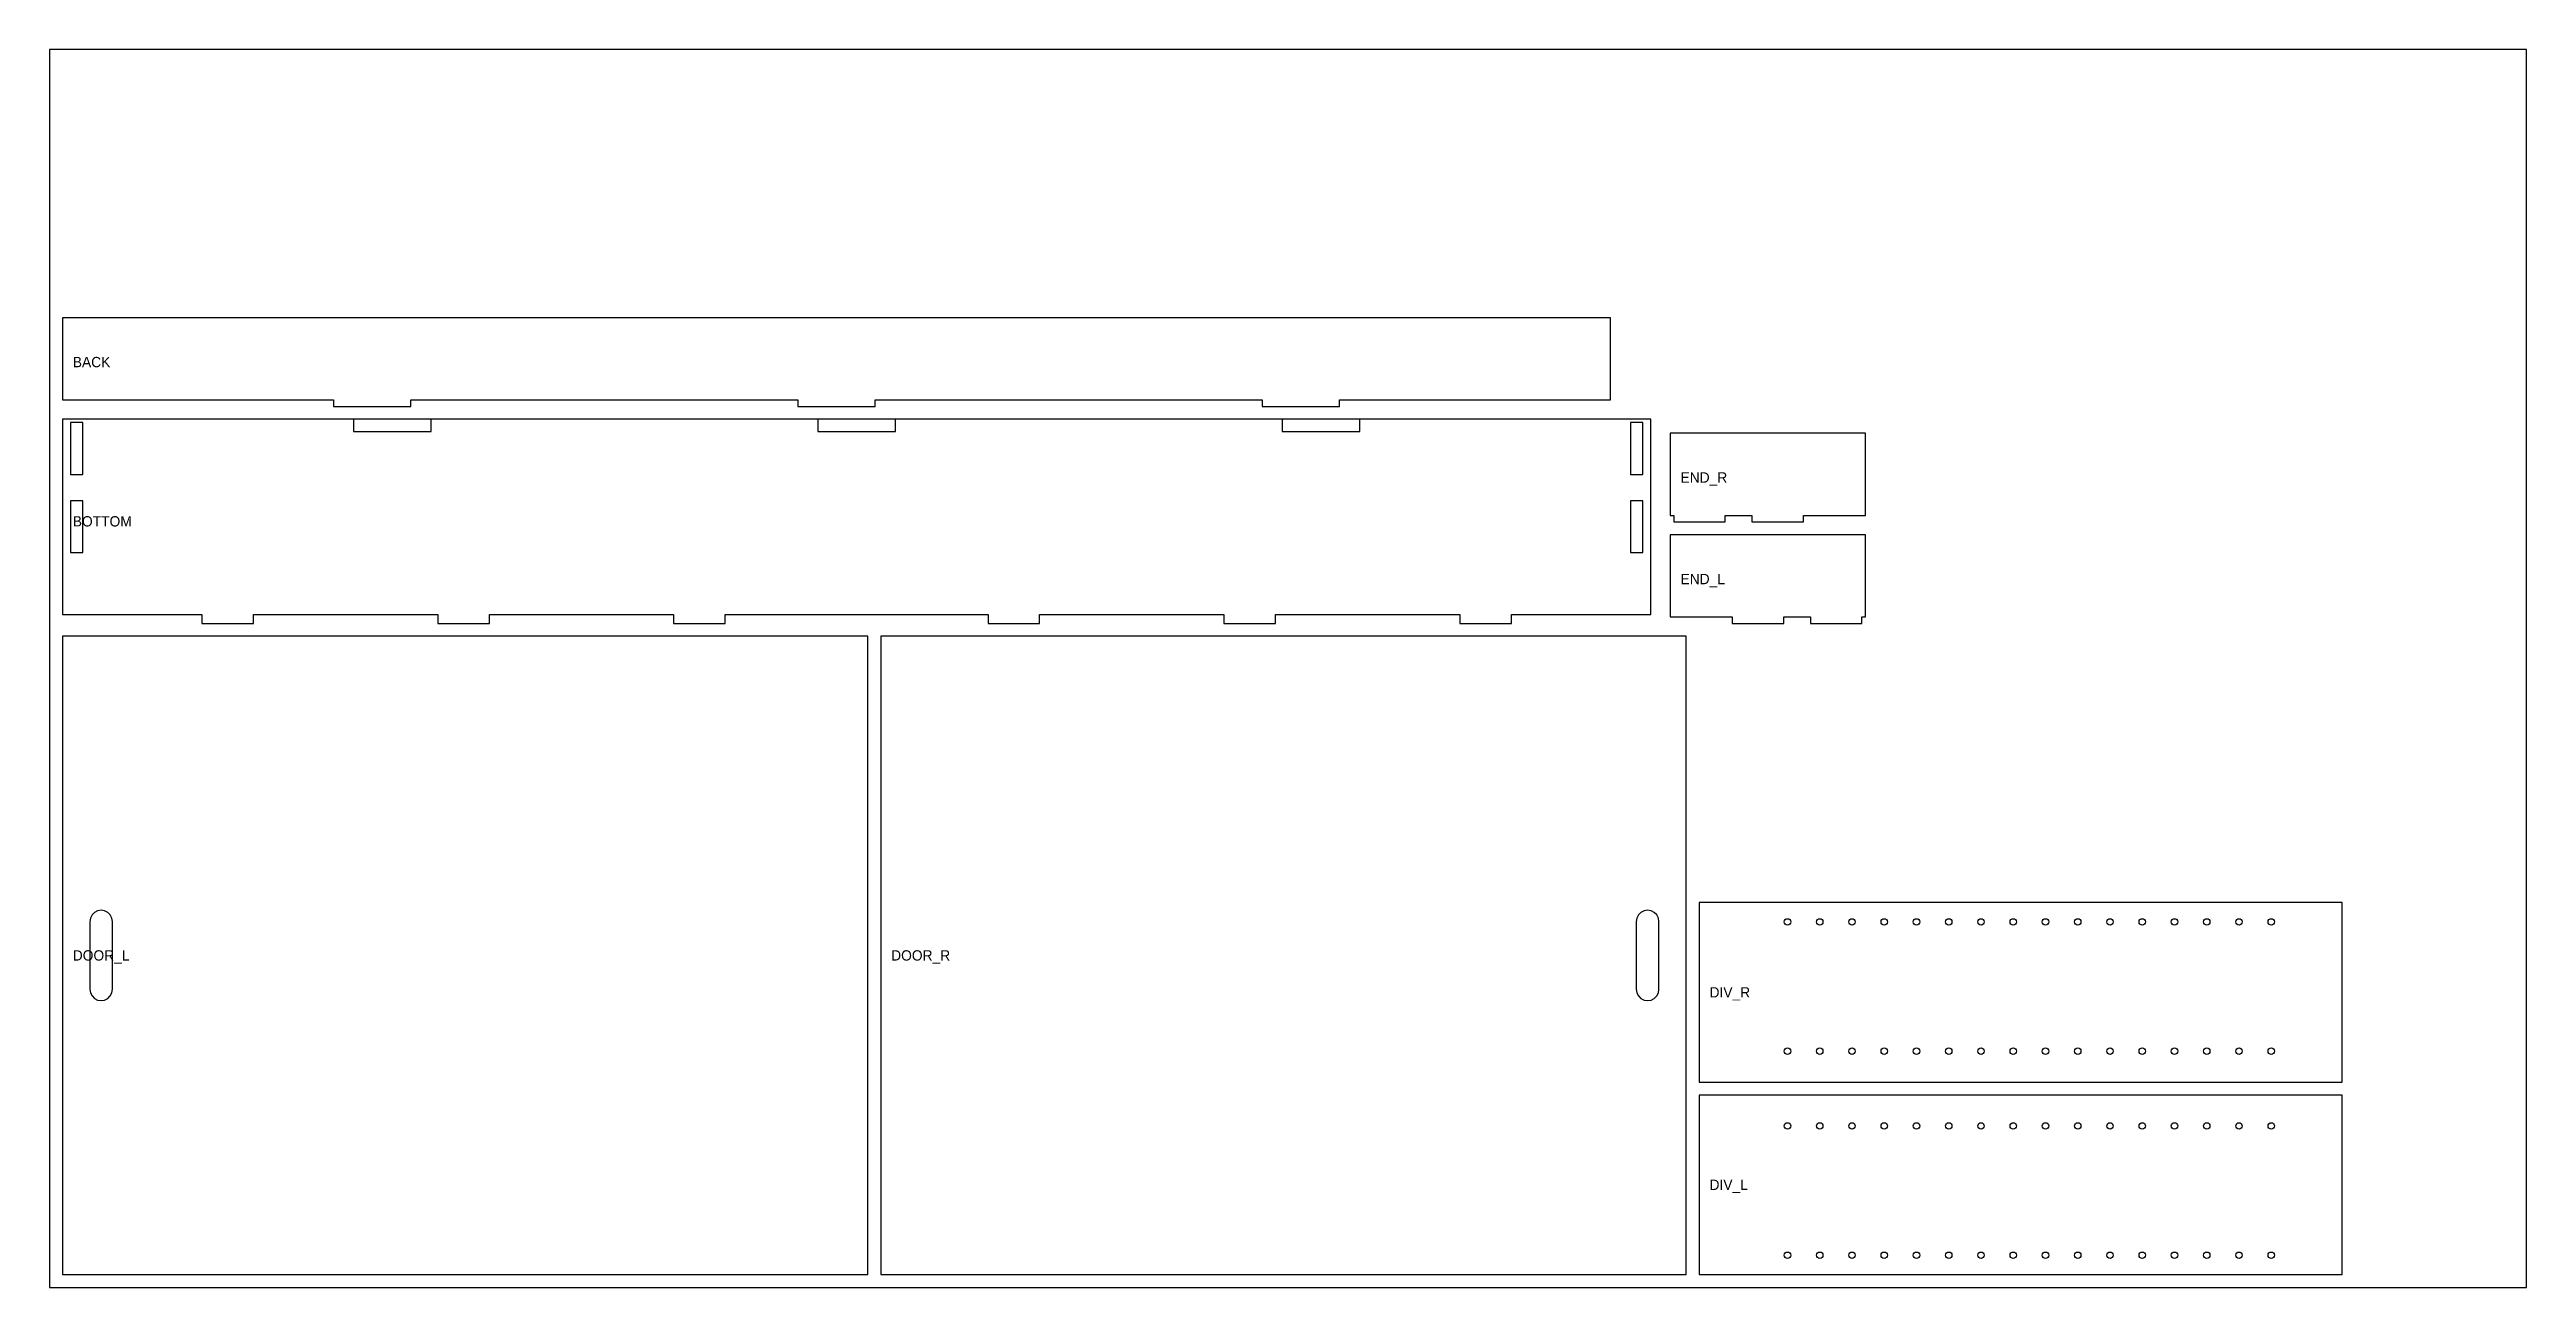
# Model space of a CAD drawing. Header units: inches. Extents: x 0 to 96, y 0 to 48.
import ezdxf

# ---------------------------------------------------------------- set-up
doc = ezdxf.new("R2010")
doc.units = ezdxf.units.IN
doc.header["$MEASUREMENT"] = 0
for name, color, linetype in [('DRILL_0.250_D0.250', 6, 'CONTINUOUS'), ('LABEL_NOCUT', 3, 'CONTINUOUS'), ('POCKET_0.188', 4, 'CONTINUOUS'), ('POCKET_0.281', 2, 'CONTINUOUS'), ('PROFILE_OUTSIDE', 1, 'CONTINUOUS'), ('SHEET_BORDER', 8, 'CONTINUOUS')]:
    doc.layers.add(name, color=color, linetype=linetype)

msp = doc.modelspace()

# ---------------------------------------------------------------- linework, layer by layer
at = {"layer": 'DRILL_0.250_D0.250'}
for centre in [(67.3594, 14.175), (68.6094, 14.175), (69.8594, 14.175), (71.1094, 14.175), (72.3594, 14.175), (73.6094, 14.175), (74.8594, 14.175), (76.1094, 14.175), (77.3594, 14.175), (78.6094, 14.175), (79.8594, 14.175), (81.1094, 14.175), (82.3594, 14.175), (83.6094, 14.175), (84.8594, 14.175), (86.1094, 14.175), (67.3594, 9.1625), (68.6094, 9.1625), (69.8594, 9.1625), (71.1094, 9.1625), (72.3594, 9.1625), (73.6094, 9.1625), (74.8594, 9.1625), (76.1094, 9.1625), (77.3594, 9.1625), (78.6094, 9.1625), (79.8594, 9.1625), (81.1094, 9.1625), (82.3594, 9.1625), (83.6094, 9.1625), (84.8594, 9.1625), (86.1094, 9.1625), (67.3594, 6.2625), (68.6094, 6.2625), (69.8594, 6.2625), (71.1094, 6.2625), (72.3594, 6.2625), (73.6094, 6.2625), (74.8594, 6.2625), (76.1094, 6.2625), (77.3594, 6.2625), (78.6094, 6.2625), (79.8594, 6.2625), (81.1094, 6.2625), (82.3594, 6.2625), (83.6094, 6.2625), (84.8594, 6.2625), (86.1094, 6.2625), (67.3594, 1.25), (68.6094, 1.25), (69.8594, 1.25), (71.1094, 1.25), (72.3594, 1.25), (73.6094, 1.25), (74.8594, 1.25), (76.1094, 1.25), (77.3594, 1.25), (78.6094, 1.25), (79.8594, 1.25), (81.1094, 1.25), (82.3594, 1.25), (83.6094, 1.25), (84.8594, 1.25), (86.1094, 1.25)]:
    msp.add_circle(centre, 0.125, dxfattribs=at)
at = {"layer": 'POCKET_0.188'}
for points in [[(1.5625, 11.5625), (1.5839, 11.4273), (1.6461, 11.3053), (1.7428, 11.2086), (1.8648, 11.1464), (2, 11.125), (2.1352, 11.1464), (2.2572, 11.2086), (2.3539, 11.3053), (2.4161, 11.4273), (2.4375, 11.5625), (2.4375, 14.1875), (2.4161, 14.3227), (2.3539, 14.4447), (2.2572, 14.5414), (2.1352, 14.6036), (2, 14.625), (1.8648, 14.6036), (1.7428, 14.5414), (1.6461, 14.4447), (1.5839, 14.3227), (1.5625, 14.1875)], [(61.5, 11.5625), (61.5214, 11.4273), (61.5836, 11.3053), (61.6803, 11.2086), (61.8023, 11.1464), (61.9375, 11.125), (62.0727, 11.1464), (62.1947, 11.2086), (62.2914, 11.3053), (62.3536, 11.4273), (62.375, 11.5625), (62.375, 14.1875), (62.3536, 14.3227), (62.2914, 14.4447), (62.1947, 14.5414), (62.0727, 14.6036), (61.9375, 14.625), (61.8023, 14.6036), (61.6803, 14.5414), (61.5836, 14.4447), (61.5214, 14.3227), (61.5, 14.1875)]]:
    msp.add_lwpolyline(points, close=True, dxfattribs=at)
at = {"layer": 'POCKET_0.281'}
for points in [[(11.7762, 33.1888), (14.7863, 33.1888), (14.7863, 33.6625), (11.7762, 33.6625)], [(29.7763, 33.1888), (32.7863, 33.1888), (32.7863, 33.6625), (29.7763, 33.6625)], [(47.7763, 33.1888), (50.7863, 33.1888), (50.7863, 33.6625), (47.7763, 33.6625)], [(0.8075, 31.5222), (1.2862, 31.5222), (1.2862, 33.5322), (0.8075, 33.5322)], [(61.2763, 31.5222), (61.755, 31.5222), (61.755, 33.5322), (61.2763, 33.5322)], [(0.8075, 28.4947), (1.2862, 28.4947), (1.2862, 30.5047), (0.8075, 30.5047)], [(61.2763, 28.4947), (61.755, 28.4947), (61.755, 30.5047), (61.2763, 30.5047)]]:
    msp.add_lwpolyline(points, close=True, dxfattribs=at)
at = {"layer": 'PROFILE_OUTSIDE'}
for points in [[(0.5, 34.4125), (11, 34.4125), (11, 34.1625), (14, 34.1625), (14, 34.4125), (29, 34.4125), (29, 34.1625), (32, 34.1625), (32, 34.4125), (47, 34.4125), (47, 34.1625), (50, 34.1625), (50, 34.4125), (60.5, 34.4125), (60.5, 37.6), (0.5, 37.6)], [(0.5, 26.0938), (5.9063, 26.0938), (5.9063, 25.75), (7.9063, 25.75), (7.9063, 26.0938), (15.0469, 26.0938), (15.0469, 25.75), (17.0469, 25.75), (17.0469, 26.0938), (24.1875, 26.0938), (24.1875, 25.75), (26.1875, 25.75), (26.1875, 26.0938), (36.375, 26.0938), (36.375, 25.75), (38.375, 25.75), (38.375, 26.0938), (45.5156, 26.0938), (45.5156, 25.75), (47.5156, 25.75), (47.5156, 26.0938), (54.6563, 26.0938), (54.6563, 25.75), (56.6563, 25.75), (56.6563, 26.0938), (62.0625, 26.0938), (62.0625, 33.6625), (0.5, 33.6625)], [(70.3813, 33.125), (62.8125, 33.125), (62.8125, 29.9375), (62.9478, 29.9375), (62.9478, 29.6875), (64.9478, 29.6875), (64.9478, 29.9375), (65.9753, 29.9375), (65.9753, 29.6875), (67.9753, 29.6875), (67.9753, 29.9375), (70.3813, 29.9375)], [(62.8125, 26), (65.2184, 26), (65.2184, 25.75), (67.2184, 25.75), (67.2184, 26), (68.2459, 26), (68.2459, 25.75), (70.2459, 25.75), (70.2459, 26), (70.3813, 26), (70.3813, 29.1875), (62.8125, 29.1875)], [(0.5, 0.5), (31.7188, 0.5), (31.7188, 25.25), (0.5, 25.25)], [(32.2188, 0.5), (63.4375, 0.5), (63.4375, 25.25), (32.2188, 25.25)], [(88.8594, 7.9625), (88.8594, 14.925), (63.9375, 14.925), (63.9375, 7.9625)], [(88.8594, 0.5), (88.8594, 7.4625), (63.9375, 7.4625), (63.9375, 0.5)]]:
    msp.add_lwpolyline(points, close=True, dxfattribs=at)
at = {"layer": 'SHEET_BORDER'}
msp.add_lwpolyline([(0, 0), (96, 0), (96, 48), (0, 48)], close=True, dxfattribs=at)

# ---------------------------------------------------------------- texts
at = {"layer": 'LABEL_NOCUT'}
for s, p in [('BACK', (0.9, 35.6813)), ('END_R', (63.2125, 31.2063)), ('BOTTOM', (0.9, 29.5063)), ('END_L', (63.2125, 27.2688)), ('DOOR_L', (0.9, 12.675)), ('DOOR_R', (32.6188, 12.675)), ('DIV_R', (64.3375, 11.2438)), ('DIV_L', (64.3375, 3.7812))]:
    msp.add_text(s, height=0.4, dxfattribs=at).set_placement(p)

doc.saveas('drawing.dxf')
